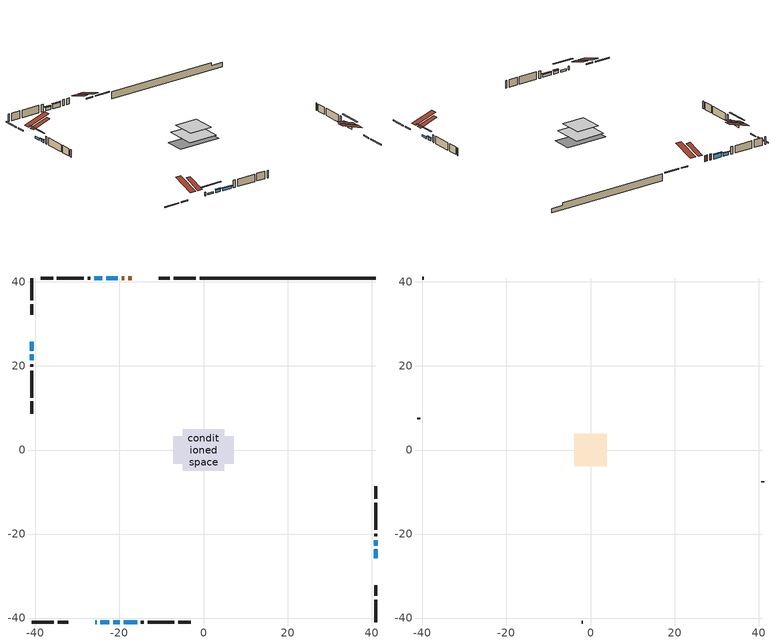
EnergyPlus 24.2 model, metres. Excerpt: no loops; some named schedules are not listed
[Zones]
conditioned space
 floor adiabatic (AdiabaticFloorConstruction): -4.99,-4.99 -4.99,4.99 4.99,4.99 4.99,-4.99 z0.46
 floor foundation (Slab1 construction): -7.18,-3.28 -7.18,3.28 7.18,3.28 7.18,-3.28 z-1.83
 wall outside (RimJoist1 construction): -1.85,40.94 -7.14,40.94 / -40.94,-40.94 -35.65,-40.94 / -40.94,40.94 -40.94,35.65 / 40.94,-40.94 40.94,-35.65 z0.46:0.76
 wall outside (RimJoist2 construction): -8.07,40.94 -10.63,40.94 / -34.72,-40.94 -32.16,-40.94 / -40.94,34.72 -40.94,32.16 / 40.94,-34.72 40.94,-32.16 z0.46:0.76
 wall outside (AdiabaticWallConstruction 1): -17.02,40.94 -17.93,40.94 / -18.86,40.94 -19.43,40.94 z0.46:2.49
 wall outside (AdiabaticWallConstruction): -25.77,-40.94 -25.46,-40.94 z0.46:1.68; 40.94,-25.77 40.94,-23.68 / -24.54,-40.94 -22.45,-40.94 / -40.94,25.77 -40.94,23.68 z0.46:1.07; 40.94,-22.76 40.94,-21.46 / -21.52,-40.94 -19.94,-40.94 z0.46:1.43; -19.02,-40.94 -15.81,-40.94 z0.46:1.27; -40.94,22.76 -40.94,21.38 z0.46:1.22; -20.36,40.94 -23.16,40.94 z0.46:1.88; -24.09,40.94 -25.99,40.94 z0.46:1.45
 wall outside (Wall1 construction): -26.92,40.94 -27.56,40.94 / -14.89,-40.94 -14.25,-40.94 / -40.94,20.46 -40.94,19.82 / 40.94,-20.53 40.94,-19.89 z0.46:2.9
 wall outside (Wall2 construction): -28.49,40.94 -34.88,40.94 / -13.32,-40.94 -6.92,-40.94 / -40.94,18.89 -40.94,12.49 / 40.94,-18.96 40.94,-12.57 z0.46:2.9
 wall outside (Wall3 construction): -35.81,40.94 -38.8,40.94 / -5.99,-40.94 -3.01,-40.94 / -40.94,11.56 -40.94,8.58 / 40.94,-11.64 40.94,-8.66 z0.46:2.9
 wall foundation (FoundationWall1 construction): -0.92,40.94,-1.83 -0.92,40.94,0.46 36.75,40.94,0.46 36.75,40.94,-0.45 40.94,40.94,-0.45 40.94,40.94,-1.83
 window (WindowConstruction 6): -25.77,-40.94 -25.46,-40.94 z0.46:1.68
 window (WindowConstruction 7): 40.94,-25.77 40.94,-23.68 z0.46:1.07
 window (WindowConstruction 8): -24.54,-40.94 -22.45,-40.94 z0.46:1.07
 window (WindowConstruction 9): -40.94,25.77 -40.94,23.68 z0.46:1.07
 window (WindowConstruction): 40.94,-22.76 40.94,-21.46 z0.46:1.43
 window (WindowConstruction 1): -21.52,-40.94 -19.95,-40.94 z0.46:1.43
 window (WindowConstruction 2): -19.02,-40.94 -15.82,-40.94 z0.46:1.27
 window (WindowConstruction 3): -40.94,22.76 -40.94,21.38 z0.46:1.22
 window (WindowConstruction 4): -20.36,40.94 -23.16,40.94 z0.46:1.88
 window (WindowConstruction 5): -24.09,40.94 -25.99,40.94 z0.46:1.45
 door (Door): -17.02,40.94 -17.93,40.94 z0.46:2.49
 door (Door 1): -18.86,40.94 -19.43,40.94 z0.46:2.49
 ceiling adiabatic (AdiabaticFloorConstruction): 4.99,-4.99 4.99,4.99 -4.99,4.99 -4.99,-4.99 z0.46
 roof outside (Roof2 construction): -16.09,40.94,2.9 -16.09,34.79,4.95 -14.47,34.79,4.95 -14.47,40.94,2.9; -26.7,-40.94,2.9 -26.7,-34.79,4.95 -28.32,-34.79,4.95 -28.32,-40.94,2.9; -40.94,26.7,2.9 -34.79,26.7,4.95 -34.79,28.32,4.95 -40.94,28.32,2.9; 40.94,-26.7,2.9 34.79,-26.7,4.95 34.79,-28.32,4.95 40.94,-28.32,2.9
attic - vented
 floor to conditioned space (Floor1 construction Reversed): -3.87,-3.87 -3.87,3.87 3.87,3.87 3.87,-3.87 z2.9
 wall outside (Wall4 construction): -39.73,40.94 -40.01,40.94 / -2.08,-40.94 -1.8,-40.94 / -40.94,7.65 -40.94,7.36 / 40.94,-7.73 40.94,-7.44 z0.46:2.9
 roof outside (Roof1 construction): -13.54,40.94,2.9 -13.54,33.41,5.41 -11.56,33.41,5.41 -11.56,40.94,2.9; -29.25,-40.94,2.9 -29.25,-33.41,5.41 -31.23,-33.41,5.41 -31.23,-40.94,2.9; -40.94,29.25,2.9 -33.41,29.25,5.41 -33.41,31.23,5.41 -40.94,31.23,2.9; 40.94,-29.25,2.9 33.41,-29.25,5.41 33.41,-31.23,5.41 40.94,-31.23,2.9
shading: 40.94,-20.98 40.94,-28.47 41.35,-28.47 41.35,-20.98 z3.77; -19.75,-40.94 -27.24,-40.94 -27.24,-41.35 -19.75,-41.35 z3.77; -40.94,20.98 -40.94,28.47 -41.35,28.47 -41.35,20.98 z3.77; 40.94,-21.26 40.94,-22.96 41.35,-22.96 41.35,-21.26 z1.63; -19.74,-40.94 -21.72,-40.94 -21.72,-41.35 -19.74,-41.35 z1.63; -15.61,-40.94 -19.22,-40.94 -19.22,-41.35 -15.61,-41.35 z1.47; -40.94,21.18 -40.94,22.96 -41.35,22.96 -41.35,21.18 z1.42; -23.36,40.94 -20.16,40.94 -20.16,41.35 -23.36,41.35 z2.08; -26.19,40.94 -23.89,40.94 -23.89,41.35 -26.19,41.35 z1.65
[Building]
Building 1: Terrain=Suburbs
[Site:Location]
Edmonton Intl AP_AB: Latitude {deg}=53.31; Longitude {deg}=-113.58; Time Zone {hr}=-7; Elevation {m}=723; Keep Site Location Information=Yes
[Site:GroundTemperature:Shallow]
-1.56185, -3.61833, -3.78302, -2.80711, 1.11059, 5.01004, 8.39065, 10.5322, 10.7141, 8.97234, 5.67794, 1.89811
[Site:WaterMainsTemperature]
Calculation Method=Schedule; Temperature Schedule=mains temperature schedule
[Material] Roughness=Rough; Thermal Absorptance=0.9
Name | Thickness {m} | Conductivity {W/m-K} | Density {kg/m3} | Specific Heat {J/kg-K} | Solar Absorptance | Visible Absorptance
asphalt or fiberglass shingles | 0.00635 | 0.162714 | 1121.4 | 1465.45 | 0.4 | 0.4
ceiling stud and cavity | 0.1397 | 0.0798965 | 65.682 | 1177.47 | 0.7 | 0.7
concrete 4.0 in. | 0.1016 | 1.803125 | 2242.8 | 837.4 | 0.7 | 0.7
concrete 8.0 in. | 0.2032 | 1.803125 | 2242.8 | 837.4 | 0.7 | 0.7
door material | 0.04445 | 0.053851 | 512.64 | 1214.23 | 0.7 | 0.7
door material 1 | 0.04445 | 0.188738 | 512.64 | 1214.23 | 0.7 | 0.7
exterior vertical ins | 0.0642637 | 0.029427 | 32.04 | 1214.23 | 0.7 | 0.7
floor covering | 0.0127 | 0.0433444 | 54.468 | 1339.84 | 0.6 | 0.6
floor rigid ins; wall rigid ins | 0.512978 | 0.029427 | 32.04 | 1214.23 | 0.7 | 0.7
floor stud and cavity | 0.1397 | 1.75129 | 37.0049 | 1207.88 | 0.7 | 0.7
furniture material conditioned space 1 | 0.1524 | 0.115458 | 640.8 | 1214.23 | 0.6 | 0.6
gypsum board | 0.0127 | 0.160291 | 801 | 837.4 | 0.6 | 0.6
gypsum board 1 | 0.0127 | 0.160291 | 801 | 837.4 | 0.7 | 0.7
osb sheathing 0.5 in. | 0.0127 | 0.115458 | 512.64 | 1214.23 | 0.7 | 0.7
osb sheathing 0.75 in. | 0.01905 | 0.115458 | 512.64 | 1214.23 | 0.7 | 0.7
osb sheathing 2.0 in. | 0.0508 | 0.115458 | 512.64 | 1214.23 | 0.7 | 0.7
rim joist rigid ins | 0.051816 | 0.029427 | 32.04 | 1214.23 | 0.7 | 0.7
rim joist stud and cavity | 0.0508 | 0.0296939 | 125.044 | 1163.47 | 0.6 | 0.6
rim joist stud and cavity 1 | 0.0508 | 0.318503 | 125.044 | 1163.47 | 0.6 | 0.6
roof stud and cavity | 0.2032 | 0.116473 | 78.34581 | 1123.46 | 0.7 | 0.7
wall stud and cavity | 0.1397 | 0.104668 | 139.0536 | 1170.24 | 0.7 | 0.7
wall stud and cavity 1 | 0.1397 | 0.0942262 | 139.0536 | 1170.24 | 0.7 | 0.7
wall stud and cavity 2 | 0.1397 | 0.0867086 | 139.0536 | 1170.24 | 0.7 | 0.7
wall stud and cavity 3 | 0.0889 | 6.1454 | 50.32683 | 1063.81 | 0.6 | 0.6
wall stud and cavity 4 | 0.0889 | 0.380278 | 52.3479 | 1209.89 | 0.7 | 0.7
wall stud and cavity 5 | 0.0889 | 0.391764 | 83.0341 | 1211.67 | 0.7 | 0.7
wood siding | 0.0254 | 0.102417 | 544.68 | 1172.36 | 0.4 | 0.4
wood siding 1 | 0.00254 | 0.102417 | 544.68 | 1172.36 | 0.4 | 0.4
wood siding 2; wood siding 3; wood siding 4 | 0.0254 | 0.102417 | 544.68 | 1172.36 | 0.7 | 0.7
[WindowMaterial:SimpleGlazingSystem]
Name | U-Factor {W/m2-K} | Solar Heat Gain Coefficient
WindowMaterial | 1.86295 | 0.49
WindowMaterial 1 | 1.83059 | 0.5
WindowMaterial 2 | 1.88055 | 0.49
WindowMaterial 3 | 2.08212 | 0.43
WindowMaterial 4 | 2.126411 | 0.61
WindowMaterial 5 | 1.79765 | 0.51
WindowMaterial 6 | 3.304596 | 0.58
WindowMaterial 7 | 4.789393 | 0.51
[Construction]
AdiabaticFloorConstruction: floor stud and cavity, floor rigid ins, osb sheathing 0.75 in., floor covering
AdiabaticWallConstruction: wood siding 3, wall rigid ins, wall stud and cavity 4, gypsum board
AdiabaticWallConstruction 1: wood siding 4, wall rigid ins, wall stud and cavity 4, gypsum board
Door: door material
Door 1: door material 1
Floor1 construction Reversed: gypsum board, ceiling stud and cavity
FoundationWall1 construction: concrete 8.0 in., gypsum board 1
furniture construction conditioned space 1: furniture material conditioned space 1
PartitionWallConstruction: gypsum board, wall stud and cavity 5, gypsum board
RimJoist1 construction: wood siding 2, osb sheathing 2.0 in., rim joist stud and cavity
RimJoist2 construction: wood siding 2, rim joist rigid ins, osb sheathing 2.0 in., rim joist stud and cavity 1
Roof1 construction: asphalt or fiberglass shingles
Roof2 construction: asphalt or fiberglass shingles, osb sheathing 0.75 in., roof stud and cavity, gypsum board
Slab1 construction: concrete 4.0 in.
Wall1 construction: wood siding, osb sheathing 0.5 in., wall stud and cavity, gypsum board
Wall2 construction: wood siding, osb sheathing 0.5 in., wall stud and cavity 1, gypsum board
Wall3 construction: wood siding, osb sheathing 0.5 in., wall stud and cavity 2, gypsum board
Wall4 construction: wood siding 1, wall stud and cavity 3
WindowConstruction: WindowMaterial
WindowConstruction 1: WindowMaterial 1
WindowConstruction 2: WindowMaterial 2
WindowConstruction 3: WindowMaterial 3
WindowConstruction 4: WindowMaterial 4
WindowConstruction 5: WindowMaterial 5
WindowConstruction 6: WindowMaterial 6
WindowConstruction 7; WindowConstruction 8; WindowConstruction 9: WindowMaterial 7
[Zone] Multiplier=1; Part of Total Floor Area=Yes
Name | Volume {m3}
attic - vented | 24.3725
conditioned space | 500.7
[Space]
Name | Zone | Volume {m3}
attic - vented 1 | attic - vented | 24.3725
conditioned space 1 | conditioned space | 500.7
[ZoneInfiltration:EffectiveLeakageArea]
infil attic - vented 1: Zone or Space=attic - vented 1; Schedule=Always On Discrete; Effective Air Leakage Area {cm2}=2080; Stack Coefficient=0.00034415; Wind Coefficient=1.25341e-05
[ZoneMixing]
whole house fan mix: Zone or Space=attic - vented; Schedule=Always On Continuous; Design Flow Rate Calculation Method=Flow/Zone; Design Flow Rate {m3/s}=0; Source Zone or Space=conditioned space
[SurfaceProperty:ExposedFoundationPerimeter]
Slab1: Exposed Perimeter Calculation Method=TotalExposedPerimeter; Total Exposed Perimeter {m}=41.86
[InternalMass] Zone or ZoneList=conditioned space; Space or SpaceList=conditioned space 1
Name | Construction | Surface Area {m2}
furniture mass conditioned space 1 | furniture construction conditioned space 1 | 77.6001
partition wall mass | PartitionWallConstruction | 194
[Lights]
interior lighting: Zone or ZoneList or Space or SpaceList=conditioned space 1; Schedule=interior lighting schedule; Design Level Calculation Method=LightingLevel; Lighting Level {W}=343.2; Return Air Fraction=0; Fraction Radiant=0.6; Fraction Visible=0.2; Fraction Replaceable=1
[People]
occupants: Zone or ZoneList or Space or SpaceList=conditioned space 1; Number of People Schedule=occupants schedule; Number of People Calculation Method=People; Number of People=3; Fraction Radiant=0.314171; Sensible Heat Fraction=0.56303; Activity Level Schedule=occupants activity schedule; Carbon Dioxide Generation Rate {m3/s-W}=0; Enable ASHRAE 55 Comfort Warnings=No; Mean Radiant Temperature Calculation Type=EnclosureAveraged
[ElectricEquipment] Zone or ZoneList or Space or SpaceList=conditioned space 1; Design Level Calculation Method=EquipmentLevel
Name | Schedule | Design Level {W} | Fraction Latent | Fraction Radiant | Fraction Lost
clothes dryer | clothes dryer schedule | 140.772 | 0.015 | 0.081 | 0.85
clothes washer | clothes washer schedule | 32.1985 | 0.03 | 0.162 | 0.7
cooking range | cooking range schedule | 215.147 | 0.08 | 0.432 | 0.2
dishwasher | dishwasher schedule | 66.8632 | 0.3 | 0.18 | 0.4
fridge | fridge schedule | 72.9452 | 0 | 0.6 | 0
mech vent bath fan 0 | mech vent bath fan 0 schedule | 50.2 | 0 | 0 | 1
mech vent bath fan 1 | mech vent bath fan 1 schedule | 50.2 | 0 | 0 | 1
mech vent house fan | mech vent house fan schedule | 0 | 0 | 0 | 1
mech vent house fan cfis | mech vent house fan cfis schedule | 0 | 0 | 0 | 0
misc plug loads | misc plug loads schedule | 494.7 | 0.045 | 0.513 | 0.1
whole house fan | Always On Discrete | 0 | 0 | 0 | 1
[OtherEquipment] Zone or ZoneList or Space or SpaceList=conditioned space 1; Design Level Calculation Method=EquipmentLevel
Name | Fuel Type | Schedule | Design Level {W} | Fraction Latent | Fraction Radiant | Fraction Lost
clothes dryer 1 | Electricity | clothes dryer schedule | 0 | 0.015 | 0.081 | 0.85
cooking range 1 | Electricity | cooking range schedule | 0 | 0.08 | 0.432 | 0.2
general water use latent | None | general water use schedule | 62.594 | 1 | 0 | 0
general water use sensible | None | general water use schedule | -61.6891 | 0 | 0.6 | 0
mech vent house fan latent load | None | Always On Discrete | 0 | 1 | 0 | 0
mech vent house fan sensible load | None | Always On Discrete | 0 | 0 | 0 | 0
water heater energy adjustment1 | NaturalGas | Always On Discrete | 0.01 | 0 | 0 | 1
[ZoneInfiltration:DesignFlowRate] Zone or ZoneList or Space or SpaceList=conditioned space 1; Schedule=Always On Discrete; Design Flow Rate Calculation Method=Flow/Zone; Design Flow Rate {m3/s}=0
infil flow; natural vent flow; whole house fan flow
[AvailabilityManager:Scheduled]
furnace airloop Availability Manager: Schedule=Always On Discrete
[Foundation:Kiva]
Foundation Kiva 1: Initial Indoor Air Temperature {C}=18; Wall Height Above Grade {m}=0.460004; Wall Depth Below Slab {m}=0.2032; Custom Block Material Name 1=exterior vertical ins; Custom Block Depth 1 {m}=2.28999; Custom Block X Position 1 {m}=0.2159; Custom Block Z Position 1 {m}=0
[Foundation:Kiva:Settings]
Soil Conductivity {W/m-K}=0.849921; Soil Density {kg/m3}=1842.3; Soil Specific Heat {J/kg-K}=418.7; Ground Solar Absorptivity=0.9; Ground Thermal Absorptivity=0.9; Ground Surface Roughness {m}=0.03; Far-Field Width {m}=40; Deep-Ground Boundary Condition=ZeroFlux; Deep-Ground Depth {m}=40; Minimum Cell Dimension {m}=0.2; Maximum Cell Growth Coefficient=3; Simulation Timestep=Timestep
[Exterior:Lights]
exterior lighting: Schedule=exterior lighting schedule; Design Level {W}=75.6
[EnergyManagementSystem:GlobalVariable]
furnace_airloop_Fan_RTF
infil_program_Qfan
infil_program_Qinf
natural_vent_program_Qnv
natural_vent_program_Qwhf
[EnergyManagementSystem:Sensor]
Name | Output:Variable or Output:Meter Index Key | Output:Variable or Output:Meter
airflow_gain | infil flow | Infiltration Sensible Heat Gain Energy
airflow_gain_1 | natural vent flow | Infiltration Sensible Heat Gain Energy
airflow_gain_2 | whole house fan flow | Infiltration Sensible Heat Gain Energy
airflow_loss | infil flow | Infiltration Sensible Heat Loss Energy
airflow_loss_1 | natural vent flow | Infiltration Sensible Heat Loss Energy
airflow_loss_2 | whole house fan flow | Infiltration Sensible Heat Loss Energy
clg_load_cond |  | Cooling:EnergyTransfer:Zone:CONDITIONED SPACE
clg_sp_s; clg_sp_s_1 | cooling setpoint | Schedule Value
clothes_dryer_exhaust_0_sch_s | clothes dryer exhaust 0 schedule | Schedule Value
cool_season | cooling season schedule | Schedule Value
htg_load_cond |  | Heating:EnergyTransfer:Zone:CONDITIONED SPACE
htg_sp_s; htg_sp_s_1 | heating setpoint | Schedule Value
ig_ee_conv | clothes dryer | Electric Equipment Convective Heating Energy
ig_ee_conv_2 | cooking range | Electric Equipment Convective Heating Energy
ig_ee_conv_4 | fridge | Electric Equipment Convective Heating Energy
ig_ee_conv_5 | misc plug loads | Electric Equipment Convective Heating Energy
ig_ee_conv_6 | whole house fan | Electric Equipment Convective Heating Energy
ig_ee_rad | clothes dryer | Electric Equipment Radiant Heating Energy
ig_ee_rad_2 | cooking range | Electric Equipment Radiant Heating Energy
ig_ee_rad_4 | fridge | Electric Equipment Radiant Heating Energy
ig_ee_rad_5 | misc plug loads | Electric Equipment Radiant Heating Energy
ig_ee_rad_6 | whole house fan | Electric Equipment Radiant Heating Energy
ig_lgt_conv | interior lighting | Lights Convective Heating Energy
ig_lgt_rad | interior lighting | Lights Radiant Heating Energy
ig_lgt_vis | interior lighting | Lights Visible Radiation Heating Energy
ig_oe_conv | clothes dryer 1 | Other Equipment Convective Heating Energy
ig_oe_conv_1 | cooking range 1 | Other Equipment Convective Heating Energy
ig_oe_conv_2 | general water use latent | Other Equipment Convective Heating Energy
ig_oe_conv_3 | general water use sensible | Other Equipment Convective Heating Energy
ig_oe_conv_4 | water heater energy adjustment1 | Other Equipment Convective Heating Energy
ig_oe_rad | clothes dryer 1 | Other Equipment Radiant Heating Energy
ig_oe_rad_1 | cooking range 1 | Other Equipment Radiant Heating Energy
ig_oe_rad_2 | general water use latent | Other Equipment Radiant Heating Energy
ig_oe_rad_3 | general water use sensible | Other Equipment Radiant Heating Energy
ig_oe_rad_4 | water heater energy adjustment1 | Other Equipment Radiant Heating Energy
ig_ppl_conv | occupants | People Convective Heating Energy
ig_ppl_rad | occupants | People Radiant Heating Energy
im_conv | furniture mass conditioned space 1 | Surface Inside Face Convection Heat Gain Energy
im_conv_1 | partition wall mass | Surface Inside Face Convection Heat Gain Energy
im_ig | furniture mass conditioned space 1 | Surface Inside Face Internal Gains Radiation Heat Gain Energy
im_ig_1 | partition wall mass | Surface Inside Face Internal Gains Radiation Heat Gain Energy
im_lgt | furniture mass conditioned space 1 | Surface Inside Face Lights Radiation Heat Gain Energy
im_lgt_1 | partition wall mass | Surface Inside Face Lights Radiation Heat Gain Energy
im_sol | furniture mass conditioned space 1 | Surface Inside Face Solar Radiation Heat Gain Energy
im_sol_1 | partition wall mass | Surface Inside Face Solar Radiation Heat Gain Energy
im_surf | furniture mass conditioned space 1 | Surface Inside Face Net Surface Thermal Radiation Heat Gain Energy
im_surf_1 | partition wall mass | Surface Inside Face Net Surface Thermal Radiation Heat Gain Energy
mech_vent_bath_fan_0_sch_s | mech vent bath fan 0 schedule | Schedule Value
mech_vent_bath_fan_1_sch_s | mech vent bath fan 1 schedule | Schedule Value
mv_conv | mech vent bath fan 0 | Electric Equipment Convective Heating Energy
mv_conv_1 | mech vent bath fan 1 | Electric Equipment Convective Heating Energy
mv_conv_2 | mech vent house fan | Electric Equipment Convective Heating Energy
mv_conv_3 | mech vent house fan cfis | Electric Equipment Convective Heating Energy
mv_conv_4 | mech vent house fan latent load | Other Equipment Convective Heating Energy
mv_conv_5 | mech vent house fan sensible load | Other Equipment Convective Heating Energy
mv_rad | mech vent bath fan 0 | Electric Equipment Radiant Heating Energy
mv_rad_1 | mech vent bath fan 1 | Electric Equipment Radiant Heating Energy
mv_rad_2 | mech vent house fan | Electric Equipment Radiant Heating Energy
mv_rad_3 | mech vent house fan cfis | Electric Equipment Radiant Heating Energy
mv_rad_4 | mech vent house fan latent load | Other Equipment Radiant Heating Energy
mv_rad_5 | mech vent house fan sensible load | Other Equipment Radiant Heating Energy
natural_vent_s | natural vent schedule | Schedule Value
out_pb_s |  | Site Outdoor Air Barometric Pressure
out_wt_s |  | Site Outdoor Air Humidity Ratio
site_vw_s |  | Site Wind Speed
ss_back_out | Window1 | Surface Window Shortwave from Zone Back Out Window Heat Transfer Rate
ss_back_out_1 | Window10 | Surface Window Shortwave from Zone Back Out Window Heat Transfer Rate
ss_back_out_2 | Window12 | Surface Window Shortwave from Zone Back Out Window Heat Transfer Rate
ss_back_out_3 | Window14 | Surface Window Shortwave from Zone Back Out Window Heat Transfer Rate
ss_back_out_4 | Window2 | Surface Window Shortwave from Zone Back Out Window Heat Transfer Rate
ss_back_out_5 | Window3 | Surface Window Shortwave from Zone Back Out Window Heat Transfer Rate
ss_back_out_6 | Window4 | Surface Window Shortwave from Zone Back Out Window Heat Transfer Rate
ss_back_out_7 | Window6 | Surface Window Shortwave from Zone Back Out Window Heat Transfer Rate
ss_back_out_8 | Window8 | Surface Window Shortwave from Zone Back Out Window Heat Transfer Rate
ss_back_out_9 | Window9 | Surface Window Shortwave from Zone Back Out Window Heat Transfer Rate
ss_conv | Door1 | Surface Inside Face Convection Heat Gain Energy
ss_conv_1 | Door2 | Surface Inside Face Convection Heat Gain Energy
ss_conv_10 | Window8 | Surface Inside Face Convection Heat Gain Energy
ss_conv_11 | Window9 | Surface Inside Face Convection Heat Gain Energy
ss_conv_2 | Window1 | Surface Inside Face Convection Heat Gain Energy
ss_conv_3 | Window10 | Surface Inside Face Convection Heat Gain Energy
ss_conv_4 | Window12 | Surface Inside Face Convection Heat Gain Energy
ss_conv_5 | Window14 | Surface Inside Face Convection Heat Gain Energy
ss_conv_6 | Window2 | Surface Inside Face Convection Heat Gain Energy
ss_conv_7 | Window3 | Surface Inside Face Convection Heat Gain Energy
ss_conv_8 | Window4 | Surface Inside Face Convection Heat Gain Energy
ss_conv_9 | Window6 | Surface Inside Face Convection Heat Gain Energy
ss_ig | Door1 | Surface Inside Face Internal Gains Radiation Heat Gain Energy
ss_ig_1 | Door2 | Surface Inside Face Internal Gains Radiation Heat Gain Energy
ss_ig_10 | Window8 | Surface Inside Face Internal Gains Radiation Heat Gain Energy
ss_ig_11 | Window9 | Surface Inside Face Internal Gains Radiation Heat Gain Energy
ss_ig_2 | Window1 | Surface Inside Face Internal Gains Radiation Heat Gain Energy
ss_ig_3 | Window10 | Surface Inside Face Internal Gains Radiation Heat Gain Energy
ss_ig_4 | Window12 | Surface Inside Face Internal Gains Radiation Heat Gain Energy
ss_ig_5 | Window14 | Surface Inside Face Internal Gains Radiation Heat Gain Energy
ss_ig_6 | Window2 | Surface Inside Face Internal Gains Radiation Heat Gain Energy
ss_ig_7 | Window3 | Surface Inside Face Internal Gains Radiation Heat Gain Energy
ss_ig_8 | Window4 | Surface Inside Face Internal Gains Radiation Heat Gain Energy
ss_ig_9 | Window6 | Surface Inside Face Internal Gains Radiation Heat Gain Energy
ss_lgt | Door1 | Surface Inside Face Lights Radiation Heat Gain Energy
ss_lgt_1 | Door2 | Surface Inside Face Lights Radiation Heat Gain Energy
ss_sol | Door1 | Surface Inside Face Solar Radiation Heat Gain Energy
ss_sol_1 | Door2 | Surface Inside Face Solar Radiation Heat Gain Energy
ss_surf | Door1 | Surface Inside Face Net Surface Thermal Radiation Heat Gain Energy
ss_surf_1 | Door2 | Surface Inside Face Net Surface Thermal Radiation Heat Gain Energy
ss_surf_10 | Window8 | Surface Inside Face Net Surface Thermal Radiation Heat Gain Energy
ss_surf_11 | Window9 | Surface Inside Face Net Surface Thermal Radiation Heat Gain Energy
ss_surf_2 | Window1 | Surface Inside Face Net Surface Thermal Radiation Heat Gain Energy
ss_surf_3 | Window10 | Surface Inside Face Net Surface Thermal Radiation Heat Gain Energy
ss_surf_4 | Window12 | Surface Inside Face Net Surface Thermal Radiation Heat Gain Energy
ss_surf_5 | Window14 | Surface Inside Face Net Surface Thermal Radiation Heat Gain Energy
ss_surf_6 | Window2 | Surface Inside Face Net Surface Thermal Radiation Heat Gain Energy
ss_surf_7 | Window3 | Surface Inside Face Net Surface Thermal Radiation Heat Gain Energy
ss_surf_8 | Window4 | Surface Inside Face Net Surface Thermal Radiation Heat Gain Energy
ss_surf_9 | Window6 | Surface Inside Face Net Surface Thermal Radiation Heat Gain Energy
ss_trans_in | Window1 | Surface Window Transmitted Solar Radiation Rate
ss_trans_in_1 | Window10 | Surface Window Transmitted Solar Radiation Rate
ss_trans_in_2 | Window12 | Surface Window Transmitted Solar Radiation Rate
ss_trans_in_3 | Window14 | Surface Window Transmitted Solar Radiation Rate
ss_trans_in_4 | Window2 | Surface Window Transmitted Solar Radiation Rate
ss_trans_in_5 | Window3 | Surface Window Transmitted Solar Radiation Rate
ss_trans_in_6 | Window4 | Surface Window Transmitted Solar Radiation Rate
ss_trans_in_7 | Window6 | Surface Window Transmitted Solar Radiation Rate
ss_trans_in_8 | Window8 | Surface Window Transmitted Solar Radiation Rate
ss_trans_in_9 | Window9 | Surface Window Transmitted Solar Radiation Rate
ss_trans_out | Window1 | Surface Inside Face Initial Transmitted Diffuse Transmitted Out Window Solar Radiation Rate
ss_trans_out_1 | Window10 | Surface Inside Face Initial Transmitted Diffuse Transmitted Out Window Solar Radiation Rate
ss_trans_out_2 | Window12 | Surface Inside Face Initial Transmitted Diffuse Transmitted Out Window Solar Radiation Rate
ss_trans_out_3 | Window14 | Surface Inside Face Initial Transmitted Diffuse Transmitted Out Window Solar Radiation Rate
ss_trans_out_4 | Window2 | Surface Inside Face Initial Transmitted Diffuse Transmitted Out Window Solar Radiation Rate
ss_trans_out_5 | Window3 | Surface Inside Face Initial Transmitted Diffuse Transmitted Out Window Solar Radiation Rate
ss_trans_out_6 | Window4 | Surface Inside Face Initial Transmitted Diffuse Transmitted Out Window Solar Radiation Rate
ss_trans_out_7 | Window6 | Surface Inside Face Initial Transmitted Diffuse Transmitted Out Window Solar Radiation Rate
ss_trans_out_8 | Window8 | Surface Inside Face Initial Transmitted Diffuse Transmitted Out Window Solar Radiation Rate
ss_trans_out_9 | Window9 | Surface Inside Face Initial Transmitted Diffuse Transmitted Out Window Solar Radiation Rate
s_conv | Floor1 | Surface Inside Face Convection Heat Gain Energy
